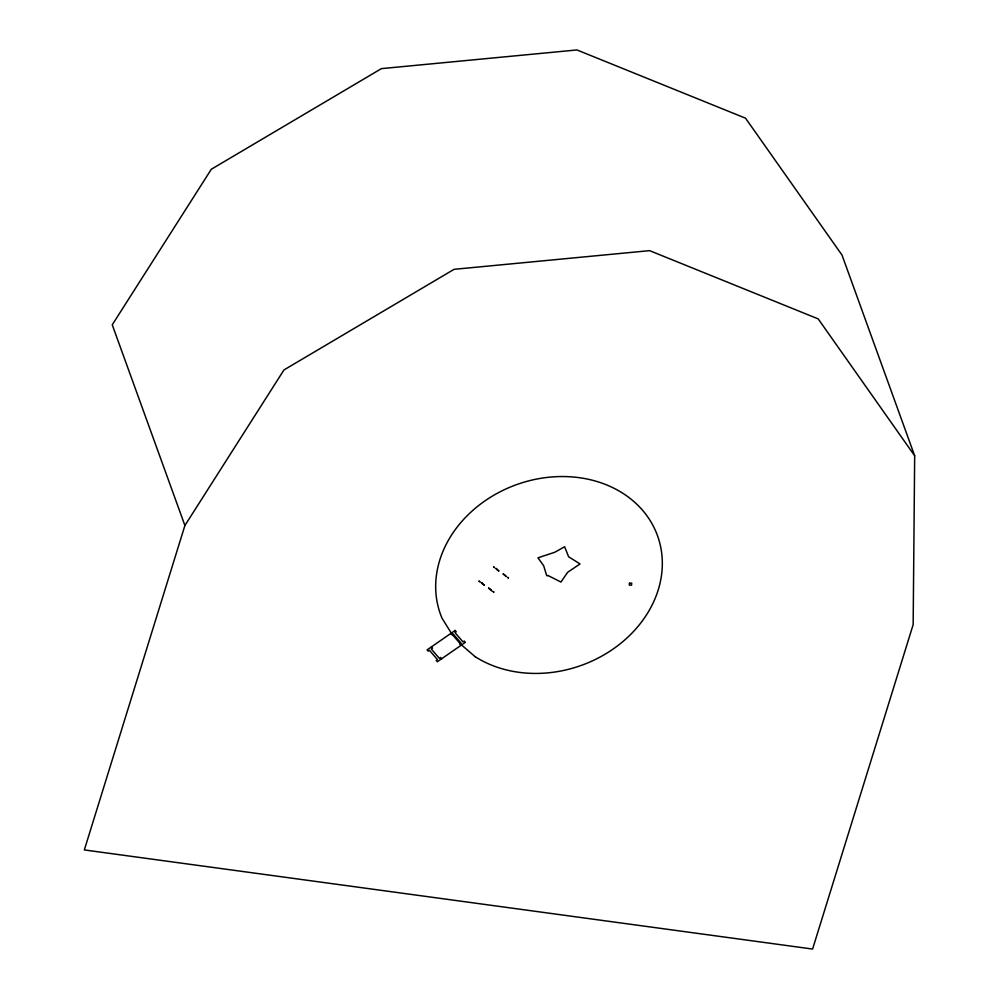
<?xml version="1.0" encoding="UTF-8"?>
<svg xmlns="http://www.w3.org/2000/svg" width="999" height="999" viewBox="0 0 999 999"><rect width="100%" height="100%" fill="white"/><g stroke="black" fill="none" stroke-linecap="round" stroke-linejoin="round"><path stroke-width="1.5" d="M914.672 455.781L913.161 624.625L812.599 949.05L84.328 849.937L184.902 525.511L283.966 369.942L454.07 269.33L649.6 250.649L818.193 318.893L914.672 455.781L842.02 255.082L745.541 118.194L576.947 49.95L381.418 68.631L211.326 169.243L112.25 324.812L184.902 525.511M450.774 633.491L451.885 634.777L453.121 633.915L461.138 643.219L459.902 644.08L461.001 645.366M431.431 646.877L432.542 648.164L431.293 649.025L439.31 658.316L440.559 657.454L441.67 658.741M629.47 583.216L629.283 585.189L631.543 585.127L631.73 583.154L629.47 583.216M548.064 575.536L546.728 575.711L543.668 565.759L537.962 557.817L554.795 552.26L564.622 546.74L568.618 556.755L580.032 563.96L567.632 572.302L560.951 582.055L548.064 575.536M479.083 581.181L479.757 581.693L479.083 581.181M493.706 567.045L494.38 567.557L493.706 567.045M481.268 582.554L481.943 583.066L481.268 582.554M495.891 568.419L496.565 568.931L495.891 568.419M482.03 583.404L484.165 585.027L482.03 583.404M496.653 569.268L498.788 570.891L496.653 569.268M488.598 588.124L490.746 589.747L488.598 588.124M503.221 573.988L505.369 575.611L503.221 573.988M490.934 590.172L491.608 590.684L490.934 590.172M505.556 576.036L506.231 576.548L505.556 576.036M493.119 591.545L493.793 592.057L493.119 591.545M507.742 577.41L508.416 577.922L507.742 577.41M455.132 630.469L427.072 649.899L428.184 651.186L429.433 650.312L437.45 659.615L436.201 660.476L437.3 661.763L465.372 642.345L464.26 641.058L463.012 641.92L454.995 632.617L456.243 631.755L455.132 630.469M475.199 656.718L460.689 644.243L451.898 634.04L442.082 618.331A115.409 96.016 -19.9 0 1 550.274 477.097A115.409 96.016 -19.9 0 1 655.057 598.613A115.409 96.016 -19.9 0 1 475.199 656.718"/></g></svg>
